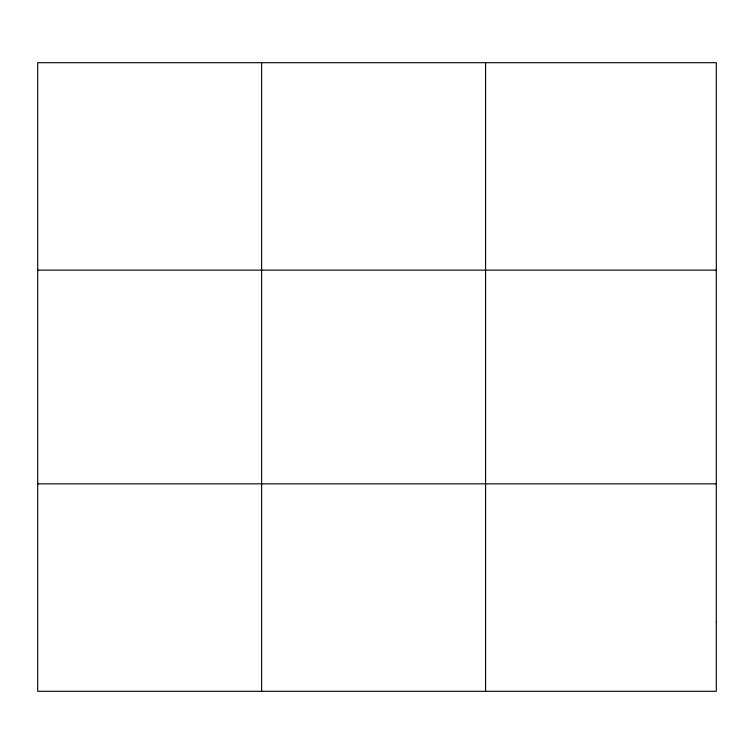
<?xml version="1.0" encoding="UTF-8"?>
<svg xmlns="http://www.w3.org/2000/svg" width="754" height="754" viewBox="0 0 754 754"><rect width="100%" height="100%" fill="white"/><g stroke="black" fill="none" stroke-linecap="round" stroke-linejoin="round"><path stroke-width="1.13" d="M261.638 62.695L261.638 691.305M485.576 62.695L485.576 691.305M37.7 270.139L716.3 270.139M37.7 483.861L716.3 483.861M716.3 622.163L716.3 691.305L37.7 691.305L37.7 62.695L716.3 62.695L716.3 622.163"/></g></svg>
